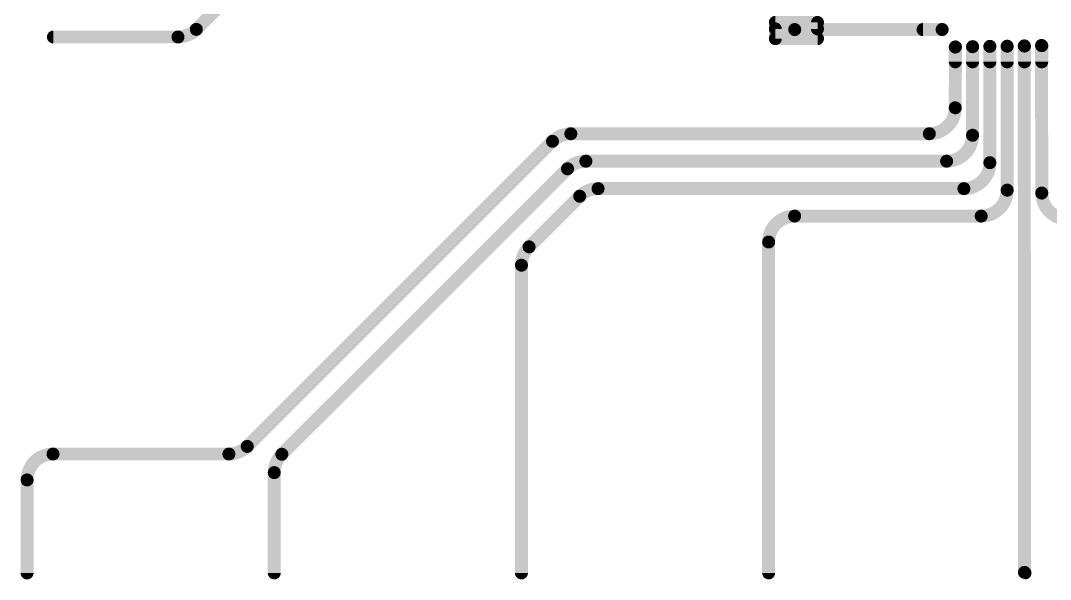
# Model space of a CAD drawing. Extents: x 6 to 93.1, y 11.1 to 76.5.
# Drawn here: x 6.05 to 53.67, y 11.13 to 36.98 of the extents above; entities that cross this region are included whole.
import ezdxf

# ---------------------------------------------------------------- set-up
doc = ezdxf.new("R2010")
doc.units = 0
doc.layers.add('1', color=14, linetype='CONTINUOUS')

msp = doc.modelspace()

# ---------------------------------------------------------------- linework, layer by layer
at = {"layer": '1', "const_width": 0.6}
for points in [[(14.1765, 36.5775), (17.9638, 40.3648)], [(40.95, 36.9), (42.9, 36.9)], [(42.9, 36.9), (42.9, 36.6)], [(42.9, 36.6), (40.95, 36.6)], [(40.95, 36.6), (40.95, 36.15)], [(41.847, 36.57), (48.663, 36.572)], [(48.661, 36.57), (47.7774, 36.57)], [(7.5688, 36.226), (13.3279, 36.226)], [(40.95, 36.15), (42.9, 36.15)], [(49.277, 35.766), (49.27, 32.95)], [(49.27, 35.0774), (49.27, 35.759)], [(50.074, 35.78), (50.07, 31.68)], [(50.07, 35.0774), (50.07, 35.776)], [(50.872, 35.794), (50.87, 30.41)], [(50.87, 35.0774), (50.87, 35.792)], [(51.669, 35.8), (51.67, 29.14)], [(51.67, 35.0774), (51.67, 35.799)], [(52.461, 35.814), (52.47, 11.4558)], [(52.47, 35.0774), (52.47, 35.805)], [(53.26, 35.834), (53.27, 29.0048)], [(53.27, 35.0774), (53.27, 35.824)], [(48.07, 31.75), (31.4938, 31.75)], [(30.6453, 31.3985), (16.53, 17.2832)], [(48.87, 30.48), (32.1888, 30.48)], [(31.3403, 30.1285), (18.1315, 16.9197)], [(31.9043, 28.8585), (29.5615, 26.5157)], [(49.67, 29.21), (32.7528, 29.21)], [(50.47, 27.94), (41.84, 27.94)], [(40.64, 26.74), (40.64, 11.43)], [(29.21, 25.6672), (29.21, 11.43)], [(15.6814, 16.9318), (7.55, 16.9318)], [(17.78, 16.0712), (17.78, 11.43)], [(6.35, 15.7317), (6.35, 11.43)]]:
    msp.add_lwpolyline(points, dxfattribs=at)
at = {"layer": '1'}
for points, const_width in [([(40.95, 37.05, 1), (40.95, 36.75)], 0.3), ([(43.05, 36.9, 1), (42.75, 36.9)], 0.3), ([(42.9, 36.75, 1), (42.9, 37.05)], 0.3), ([(13.3279, 36.226, 0.1989), (14.1765, 36.5775)], 0.6), ([(14.0704, 36.6835, 1), (14.2825, 36.4714)], 0.3), ([(14.2825, 36.4714, 1), (14.0704, 36.6835)], 0.3), ([(40.95, 36.75, 1), (40.95, 36.45)], 0.3), ([(41.1, 36.6, 1), (40.8, 36.6)], 0.3), ([(41.8445, 36.5725, 0.4142), (41.847, 36.57)], 0.6), ([(41.9945, 36.5725, 1), (41.6945, 36.5725)], 0.3), ([(41.847, 36.72, 1), (41.847, 36.42)], 0.3), ([(41.847, 36.42, 1), (41.847, 36.72)], 0.3), ([(42.75, 36.6, 1), (43.05, 36.6)], 0.3), ([(42.9, 36.45, 1), (42.9, 36.75)], 0.3), ([(47.7774, 36.72, 1), (47.7774, 36.42)], 0.3), ([(48.661, 36.57, 0.4142), (48.663, 36.572)], 0.6), ([(48.661, 36.72, 1), (48.661, 36.42)], 0.3), ([(48.813, 36.572, 1), (48.513, 36.572)], 0.3), ([(48.661, 36.42, 1), (48.661, 36.72)], 0.3), ([(48.663, 36.422, 1), (48.663, 36.722)], 0.3), ([(7.5688, 36.376, 1), (7.5688, 36.076)], 0.3), ([(13.3279, 36.376, 1), (13.3279, 36.076)], 0.3), ([(13.3279, 36.076, 1), (13.3279, 36.376)], 0.3), ([(40.95, 36.3, 1), (40.95, 36)], 0.3), ([(40.8, 36.15, 1), (41.1, 36.15)], 0.3), ([(42.9, 36, 1), (42.9, 36.3)], 0.3), ([(49.277, 35.766, 0.4142), (49.27, 35.759)], 0.6), ([(49.42, 35.759, 1), (49.12, 35.759)], 0.3), ([(49.12, 35.759, 1), (49.42, 35.759)], 0.3), ([(49.427, 35.7656, 1), (49.127, 35.7664)], 0.3), ([(49.277, 35.616, 1), (49.277, 35.916)], 0.3), ([(50.074, 35.78, 0.4142), (50.07, 35.776)], 0.6), ([(50.22, 35.776, 1), (49.92, 35.776)], 0.3), ([(49.92, 35.776, 1), (50.22, 35.776)], 0.3), ([(50.224, 35.7799, 1), (49.924, 35.7801)], 0.3), ([(50.074, 35.63, 1), (50.074, 35.93)], 0.3), ([(50.872, 35.794, 0.4142), (50.87, 35.792)], 0.6), ([(51.02, 35.792, 1), (50.72, 35.792)], 0.3), ([(50.72, 35.792, 1), (51.02, 35.792)], 0.3), ([(51.022, 35.7939, 1), (50.722, 35.7941)], 0.3), ([(50.872, 35.644, 1), (50.872, 35.944)], 0.3), ([(51.67, 35.799, 0.4142), (51.669, 35.8)], 0.6), ([(51.669, 35.95, 1), (51.669, 35.65)], 0.3), ([(51.819, 35.8, 1), (51.519, 35.8)], 0.3), ([(51.82, 35.799, 1), (51.52, 35.799)], 0.3), ([(51.52, 35.799, 1), (51.82, 35.799)], 0.3), ([(52.47, 35.805, 0.4142), (52.461, 35.814)], 0.6), ([(52.461, 35.964, 1), (52.461, 35.664)], 0.3), ([(52.611, 35.8141, 1), (52.311, 35.8139)], 0.3), ([(52.62, 35.805, 1), (52.32, 35.805)], 0.3), ([(52.32, 35.805, 1), (52.62, 35.805)], 0.3), ([(53.27, 35.824, 0.4142), (53.26, 35.834)], 0.6), ([(53.26, 35.984, 1), (53.26, 35.684)], 0.3), ([(53.41, 35.8342, 1), (53.11, 35.8338)], 0.3), ([(53.42, 35.824, 1), (53.12, 35.824)], 0.3), ([(53.12, 35.824, 1), (53.42, 35.824)], 0.3), ([(49.12, 35.0774, 1), (49.42, 35.0774)], 0.3), ([(49.92, 35.0774, 1), (50.22, 35.0774)], 0.3), ([(50.72, 35.0774, 1), (51.02, 35.0774)], 0.3), ([(51.52, 35.0774, 1), (51.82, 35.0774)], 0.3), ([(52.32, 35.0774, 1), (52.62, 35.0774)], 0.3), ([(53.12, 35.0774, 1), (53.42, 35.0774)], 0.3), ([(48.07, 31.75, 0.4142), (49.27, 32.95)], 0.6), ([(49.42, 32.95, 1), (49.12, 32.95)], 0.3), ([(49.12, 32.9504, 1), (49.42, 32.9496)], 0.3), ([(31.4938, 31.75, 0.1989), (30.6453, 31.3985)], 0.6), ([(31.4938, 31.9, 1), (31.4938, 31.6)], 0.3), ([(31.4938, 31.6, 1), (31.4938, 31.9)], 0.3), ([(48.07, 31.9, 1), (48.07, 31.6)], 0.3), ([(48.07, 31.6, 1), (48.07, 31.9)], 0.3), ([(48.87, 30.48, 0.4142), (50.07, 31.68)], 0.6), ([(50.22, 31.68, 1), (49.92, 31.68)], 0.3), ([(30.5392, 31.5046, 1), (30.7513, 31.2925)], 0.3), ([(30.7513, 31.2925, 1), (30.5392, 31.5046)], 0.3), ([(49.92, 31.6801, 1), (50.22, 31.6799)], 0.3), ([(32.1888, 30.48, 0.1989), (31.3403, 30.1285)], 0.6), ([(32.1888, 30.63, 1), (32.1888, 30.33)], 0.3), ([(32.1888, 30.33, 1), (32.1888, 30.63)], 0.3), ([(48.87, 30.63, 1), (48.87, 30.33)], 0.3), ([(48.87, 30.33, 1), (48.87, 30.63)], 0.3), ([(49.67, 29.21, 0.4142), (50.87, 30.41)], 0.6), ([(51.02, 30.41, 1), (50.72, 30.41)], 0.3), ([(50.72, 30.4101, 1), (51.02, 30.4099)], 0.3), ([(31.2342, 30.2346, 1), (31.4463, 30.0225)], 0.3), ([(31.4463, 30.0225, 1), (31.2342, 30.2346)], 0.3), ([(32.7528, 29.21, 0.1989), (31.9043, 28.8585)], 0.6), ([(31.7982, 28.9646, 1), (32.0103, 28.7525)], 0.3), ([(32.0103, 28.7525, 1), (31.7982, 28.9646)], 0.3), ([(32.7528, 29.36, 1), (32.7528, 29.06)], 0.3), ([(32.7528, 29.06, 1), (32.7528, 29.36)], 0.3), ([(49.67, 29.36, 1), (49.67, 29.06)], 0.3), ([(49.67, 29.06, 1), (49.67, 29.36)], 0.3), ([(50.47, 27.94, 0.4142), (51.67, 29.14)], 0.6), ([(51.82, 29.14, 1), (51.52, 29.14)], 0.3), ([(51.52, 29.14, 1), (51.82, 29.14)], 0.3), ([(53.27, 29.0048, 0.4142), (54.47, 27.8048)], 0.6), ([(53.42, 29.0048, 1), (53.12, 29.0048)], 0.3), ([(53.12, 29.0045, 1), (53.42, 29.005)], 0.3), ([(41.84, 27.94, 0.4142), (40.64, 26.74)], 0.6), ([(41.84, 28.09, 1), (41.84, 27.79)], 0.3), ([(41.84, 27.79, 1), (41.84, 28.09)], 0.3), ([(50.47, 28.09, 1), (50.47, 27.79)], 0.3), ([(50.47, 27.79, 1), (50.47, 28.09)], 0.3), ([(29.5615, 26.5157, 0.1989), (29.21, 25.6672)], 0.6), ([(29.4554, 26.6218, 1), (29.6675, 26.4097)], 0.3), ([(29.6675, 26.4097, 1), (29.4554, 26.6218)], 0.3), ([(40.79, 26.74, 1), (40.49, 26.74)], 0.3), ([(40.49, 26.74, 1), (40.79, 26.74)], 0.3), ([(29.36, 25.6672, 1), (29.06, 25.6672)], 0.3), ([(29.06, 25.6672, 1), (29.36, 25.6672)], 0.3), ([(7.55, 16.9318, 0.4142), (6.35, 15.7317)], 0.6), ([(7.55, 17.0817, 1), (7.55, 16.7818)], 0.3), ([(7.55, 16.7818, 1), (7.55, 17.0817)], 0.3), ([(15.6814, 16.9318, 0.1989), (16.53, 17.2832)], 0.6), ([(15.6814, 17.0817, 1), (15.6814, 16.7818)], 0.3), ([(15.6814, 16.7818, 1), (15.6814, 17.0817)], 0.3), ([(16.4239, 17.3893, 1), (16.636, 17.1772)], 0.3), ([(16.636, 17.1772, 1), (16.4239, 17.3893)], 0.3), ([(18.1315, 16.9197, 0.1989), (17.78, 16.0712)], 0.6), ([(18.0254, 17.0258, 1), (18.2375, 16.8137)], 0.3), ([(18.2375, 16.8137, 1), (18.0254, 17.0258)], 0.3), ([(17.93, 16.0712, 1), (17.63, 16.0712)], 0.3), ([(17.63, 16.0712, 1), (17.93, 16.0712)], 0.3), ([(6.5, 15.7317, 1), (6.2, 15.7317)], 0.3), ([(6.2, 15.7317, 1), (6.5, 15.7317)], 0.3), ([(6.2, 11.43, 1), (6.5, 11.43)], 0.3), ([(17.63, 11.43, 1), (17.93, 11.43)], 0.3), ([(29.06, 11.43, 1), (29.36, 11.43)], 0.3), ([(40.49, 11.43, 1), (40.79, 11.43)], 0.3), ([(52.47, 11.4558, 0.4142), (52.4958, 11.43)], 0.6), ([(52.62, 11.4558, 1), (52.32, 11.4558)], 0.3), ([(52.32, 11.4557, 1), (52.62, 11.4558)], 0.3), ([(52.4958, 11.28, 1), (52.4958, 11.58)], 0.3)]:
    msp.add_lwpolyline(points, format="xyb", dxfattribs=dict(at, const_width=const_width))

doc.saveas('drawing.dxf')
